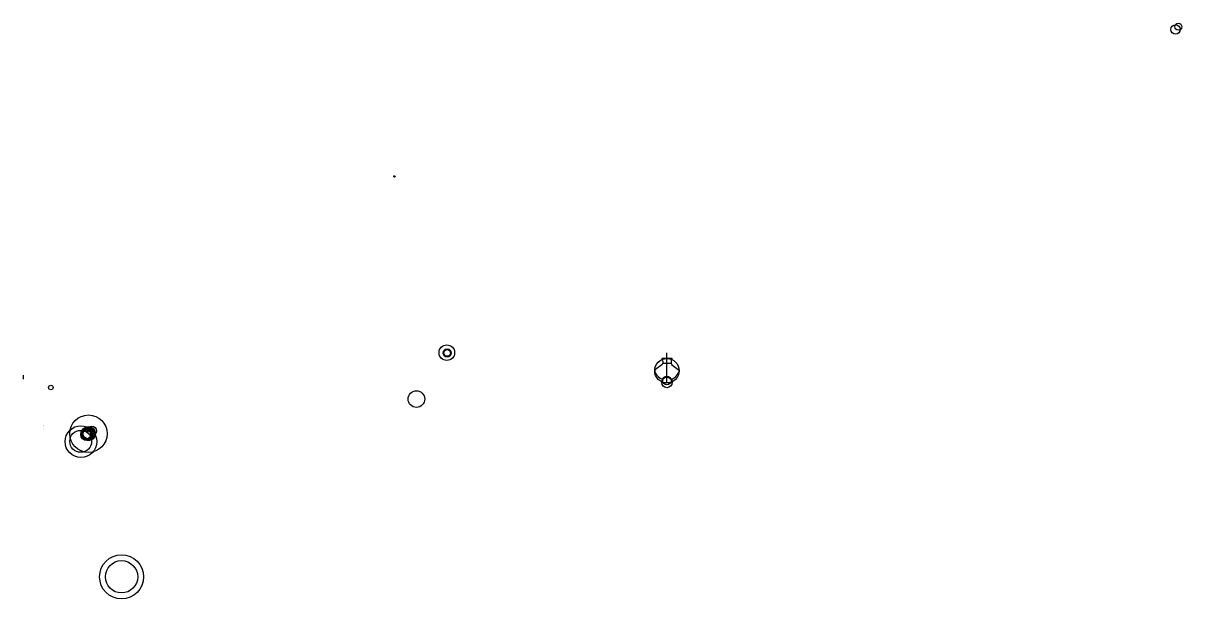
# Model space of a CAD drawing. Header units: millimetres. Extents: x 2028 to 9746, y 517 to 4349.
import ezdxf

# ---------------------------------------------------------------- set-up
doc = ezdxf.new("R2010")
doc.units = ezdxf.units.MM

msp = doc.modelspace()

# ---------------------------------------------------------------- linework, layer by layer
for p, q in [((6316.2, 2117.3), (6286.2, 2117.3)), ((6286.2, 2117.3), (6346.2, 2117.3)), ((6343.9, 2117.3), (6288.6, 2117.3)), ((6288.6, 2098.3), (6288.6, 2084.6)), ((6343.8, 2084.6), (6288.6, 2084.6)), ((6316.2, 1957.3), (6316.2, 2153.8)), ((6343.9, 2098.3), (6343.8, 2084.6)), ((2028.1, 2007), (2028.1, 1979.7)), ((6282.9, 2074.4), (6240.4, 2044.1)), ((6347.3, 2076.1), (6392, 2044.1)), ((6281.2, 1979), (6281.2, 1978.8)), ((6281.2, 1957.3), (6351.2, 1957.3)), ((6288.6, 1957.3), (6343.9, 1957.3)), ((6351.2, 1979), (6351.2, 1978.8)), ((6351.2, 1978.8), (6351.2, 1979)), ((6351.2, 1962.1), (6351.2, 1962.3)), ((2161, 1673.8), (2161, 1673.8)), ((2161, 1669.8), (2161, 1669.8)), ((2161.8, 1641.8), (2161.8, 1641.8))]:
    msp.add_line(p, q)
for centre, radius in [((9703.8, 4307.6), 31), ((9722.3, 4326, 122.9), 23.4), ((4501.1, 3329.1), 5), ((4501.1, 3329.1), 2.5), ((4850, 2155.7, -16.8), 52), ((4851.9, 2153.8, 57.2), 26.8), ((4851.9, 2153.8, 69.3), 22.1), ((6316.2, 2035.2), 81.6), ((2212.7, 1923.9), 15), ((6316.2, 1957.3), 35), ((6315.1, 1970), 28.8), ((4647.6, 1847.1), 55.3), ((2462.9, 1616.3, -122.8), 124.7), ((2412.7, 1563.9, -110.2), 105.5), ((2411.2, 1565.4, -53), 72.6), ((2451.3, 1610.5, -283.8), 40.2), ((2462.7, 1616.6, -53), 47.6), ((2451.3, 1610.5, -290.9), 35), ((2462.9, 1616.3, 76.5), 40.2), ((2451.3, 1610.5, -254.6), 27.7), ((2462.9, 1616.3, 71), 35), ((2462.9, 1616.3, 81), 35), ((2485.8, 1635.7, -26.1), 30), ((2485.8, 1635.7, 4.1), 30), ((2683.5, 663.5), 146.5), ((2683.5, 663.5), 107.5)]:
    msp.add_circle(centre, radius)
for centre, radius, start, end in [((6286.2, 2112.3), 5, 90, 235.3956), ((6276.6, 2084.6), 12, 301.46229, 5.83639), ((6276.6, 2098.3), 12, 0, 55.3956), ((6355.8, 2084.6), 12, 179.73933, 243.93038), ((6355.9, 2098.3), 12, 124.6044, 180), ((6346.2, 2112.3), 5, 304.6044, 90), ((6250.3, 2031.5), 16, 128.18368, 210.487), ((6344, 2086.7), 124.8, 210.487, 242.29866), ((6288.4, 2086.7), 124.8, 300.13262, 329.513), ((6382.1, 2031.5), 16, 329.513, 51.81632), ((6279.6, 1970), 9, 78.19176, 79.43602), ((6286.2, 1962.3), 5, 180, 181.71775), ((6288.4, 2086.7), 124.8, 266.71183, 266.71286), ((6286.3, 1957.7), 5, 114.37655, 185.10807), ((6279.6, 1970), 9, 296.32017, 43.97428), ((6352.9, 1970), 9, 100.56398, 259.43602), ((6288.4, 2086.7), 124.8, 300.13262, 300.23445), ((6352.9, 1970), 9, 100.56398, 101.80824), ((6346.2, 1962.3), 5, 358.28225, 0), ((6344, 2086.7), 124.8, 273.28714, 273.28817)]:
    msp.add_arc(centre, radius, start, end)

doc.saveas('drawing.dxf')
